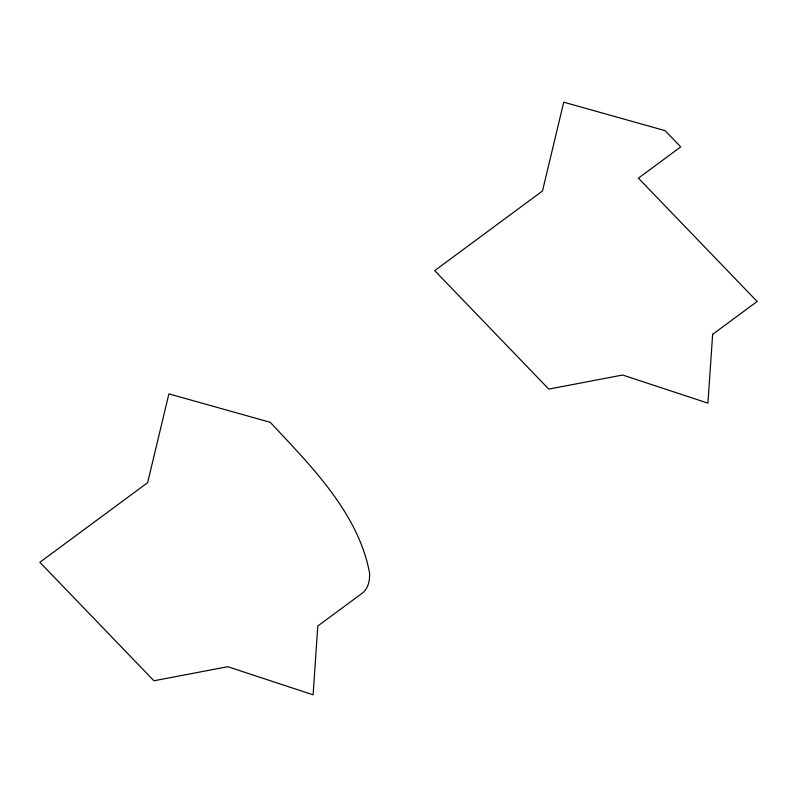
<?xml version="1.0" encoding="UTF-8"?>
<svg xmlns="http://www.w3.org/2000/svg" width="797" height="797" viewBox="0 0 797 797"><rect width="100%" height="100%" fill="white"/><g stroke="black" fill="none" stroke-linecap="round" stroke-linejoin="round"><path stroke-width="1.2" d="M369.549 572.983C369.908 580.276 368.443 588.445 362.306 593.147L317.794 626.024L313.091 694.815L227.763 666.7L153.941 680.777L39.85 562.293L147.634 482.673L168.894 393.857L270.243 422.32C310.451 465.448 358.361 512.8 369.549 572.983M712.638 334.351L707.935 403.143L622.616 375.028L548.794 389.105L434.694 270.621L542.478 191.001L563.738 102.185L665.087 130.648L680.718 146.887L638.397 178.159L757.15 301.475L712.638 334.351"/></g></svg>
